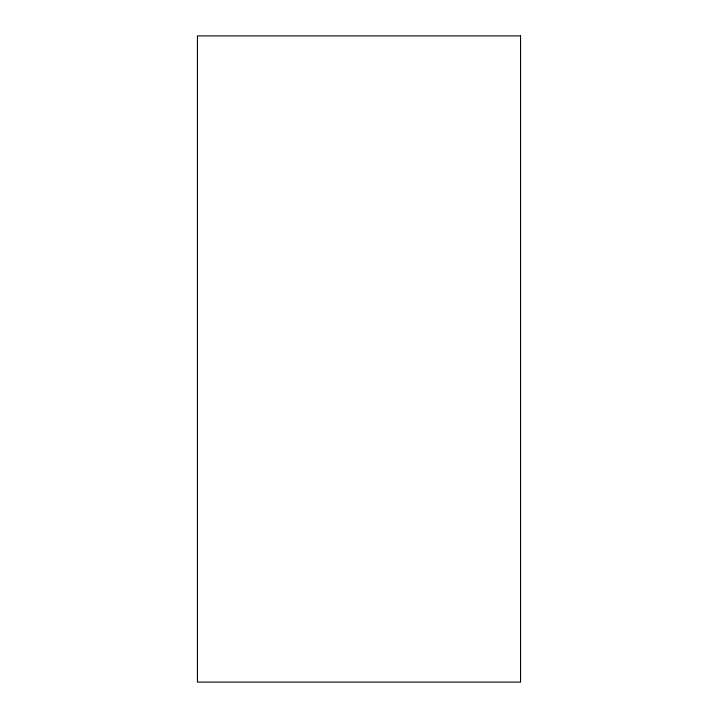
<?xml version="1.0" encoding="UTF-8"?>
<svg xmlns="http://www.w3.org/2000/svg" width="718" height="718" viewBox="0 0 718 718"><rect width="100%" height="100%" fill="white"/><g stroke="black" fill="none" stroke-linecap="round" stroke-linejoin="round"><path stroke-width="1.08" d="M520.55 35.9L197.45 35.9L197.45 682.1L520.55 682.1L520.55 35.9"/></g></svg>
